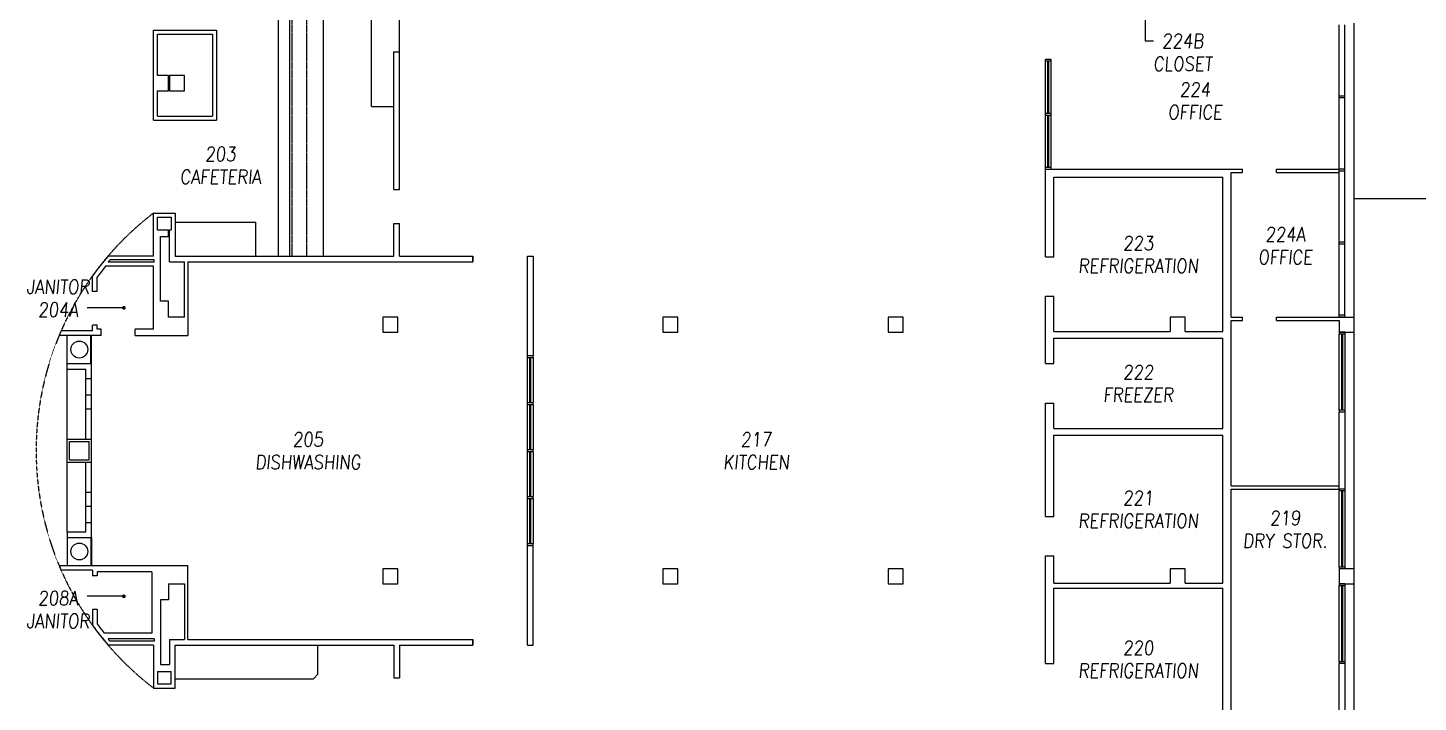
# Model space of a CAD drawing. Extents: x 1352 to 4791, y 589 to 3366.
# Drawn here: x 2136 to 3616, y 1739 to 2456 of the extents above; entities that cross this region are included whole.
import ezdxf
from ezdxf.enums import TextEntityAlignment as Align

# ---------------------------------------------------------------- set-up
doc = ezdxf.new("R2010")
doc.units = 0
doc.header["$MEASUREMENT"] = 0
doc.linetypes.add('HIDDEN', pattern=[0.375, 0.25, -0.125])
doc.linetypes.add('HIDDEN2', pattern=[0.1875, 0.125, -0.0625])
for name, color, linetype in [('A-BELOW', 111, 'CONTINUOUS'), ('A-FS-ID', 6, 'CONTINUOUS'), ('A-FS-NM', 6, 'CONTINUOUS'), ('A-GLAZ', 191, 'CONTINUOUS'), ('A-OVHD', 111, 'CONTINUOUS'), ('A-WL-EX', 171, 'CONTINUOUS')]:
    doc.layers.add(name, color=color, linetype=linetype)
doc.styles.get("Standard").update_dxf_attribs({"font": 'romans.shx', "width": 0.85, "oblique": 5, "height": 15})

msp = doc.modelspace()

# ---------------------------------------------------------------- linework, layer by layer
at = {"layer": 'A-BELOW'}
for p, q in [((2403, 2213.6), (2403, 2658.9)), ((2415, 2213.6), (2415, 2658.9)), ((2451, 2213.6), (2451, 2658.9)), ((2501.9, 2372.9), (2501.9, 2503.1)), ((2531.9, 2430.9), (2531.9, 2478.9)), ((3548, 2148.6), (3548, 2461.6)), ((3219.3, 2365.6), (3219.3, 2420.9)), ((3225.3, 2365.6), (3225.3, 2420.9)), ((2501.9, 2372.9), (2525.9, 2372.9)), ((3219.3, 2308.2), (3219.3, 2363.6)), ((3225.3, 2308.2), (3225.3, 2363.6)), ((4358, 2274.6), (3548, 2274.6)), ((2293, 2249.6), (2379, 2249.6)), ((2379, 2213.6), (2379, 2249.6)), ((3548, 1880.6), (3548, 2132.6)), ((2178, 2099.1), (2178, 2129)), ((2203.4, 2099.1), (2203.4, 2129)), ((2204, 2099.1), (2204, 2129)), ((3532, 2049.6), (3532, 2130.6)), ((3538, 2130.6), (3538, 2049.6)), ((2668, 2057.6), (2668, 2105.6)), ((2674, 2105.6), (2674, 2057.6)), ((2178, 2018.9), (2178, 2093.1)), ((2668, 2007.6), (2668, 2055.6)), ((2674, 2055.6), (2674, 2007.6)), ((2668, 1957.6), (2668, 2005.6)), ((2674, 2005.6), (2674, 1957.6)), ((2178, 1920.1), (2178, 1994.4)), ((2668, 1907.6), (2668, 1955.6)), ((2674, 1955.6), (2674, 1907.6)), ((3532, 1882.6), (3532, 1963.6)), ((3538, 1963.6), (3538, 1882.6)), ((2178, 1914.1), (2178, 1884.2)), ((2203.4, 1914.1), (2203.4, 1884.2)), ((2204, 1914.1), (2204, 1884.2)), ((3548, 1601.6), (3548, 1864.6)), ((3532, 1781.9), (3532, 1862.6)), ((3538, 1862.6), (3538, 1781.9)), ((2293, 1763.6), (2440.1, 1763.6)), ((2445, 1768.6), (2440.1, 1763.6))]:
    msp.add_line(p, q, dxfattribs=at)
at = {"layer": 'A-BELOW', "linetype": 'HIDDEN2'}
for p, q in [((2417.5, 2213.6), (2417.5, 2658.9)), ((2433, 2213.6), (2433, 2658.9))]:
    msp.add_line(p, q, dxfattribs=at)
at = {"layer": 'A-BELOW'}
msp.add_lwpolyline([(2445, 1768.6), (2445, 1799.6)], dxfattribs=at)
for centre in [(2191, 2114.1), (2191, 1899.2)]:
    msp.add_circle(centre, 9, dxfattribs=at)
at = {"layer": 'A-FS-ID'}
for p, q in [((3325.4, 2470.6), (3325.4, 2442.5)), ((3325.4, 2442.5), (3334.4, 2442.5)), ((2238.4, 2158.5), (2199.4, 2158.5)), ((2238.4, 1851.5), (2199.4, 1851.5))]:
    msp.add_line(p, q, dxfattribs=at)
at = {"layer": 'A-FS-ID', "const_width": 2}
for points in [[(2238.4, 2159.5, 1), (2238.4, 2157.5, 1)], [(2238.4, 1852.5, 1), (2238.4, 1850.5, 1)]]:
    msp.add_lwpolyline(points, format="xyb", close=True, dxfattribs=at)
at = {"layer": 'A-GLAZ'}
for p, q in [((3532, 2383.9), (3532, 2459.6)), ((3538, 2383.9), (3538, 2459.6)), ((3225.3, 2422.9), (3219.3, 2422.9)), ((3219.3, 2420.9), (3219.3, 2422.9)), ((3225.3, 2420.9), (3219.3, 2420.9)), ((3221.8, 2365.6), (3221.8, 2420.9)), ((3222, 2365.6), (3222, 2420.9)), ((3222.5, 2365.6), (3222.5, 2420.9)), ((3222.8, 2365.6), (3222.8, 2420.9)), ((3225.3, 2420.9), (3225.3, 2422.9)), ((3538, 2383.9), (3532, 2383.9)), ((3532, 2381.9), (3532, 2383.9)), ((3538, 2381.9), (3538, 2383.9)), ((3532, 2306.1), (3532, 2381.9)), ((3538, 2381.9), (3532, 2381.9)), ((3538, 2306.1), (3538, 2381.9)), ((3219.3, 2365.6), (3225.3, 2365.6)), ((3219.3, 2363.6), (3219.3, 2365.6)), ((3219.3, 2363.6), (3225.3, 2363.6)), ((3221.8, 2308.2), (3221.8, 2363.6)), ((3222, 2308.2), (3222, 2363.6)), ((3222.5, 2308.2), (3222.5, 2363.6)), ((3222.8, 2308.2), (3222.8, 2363.6)), ((3225.3, 2363.6), (3225.3, 2365.6)), ((3219.3, 2308.2), (3225.3, 2308.2)), ((3219.3, 2306.2), (3219.3, 2308.2)), ((3225.3, 2306.2), (3225.3, 2308.2)), ((3538, 2306.1), (3532, 2306.1)), ((3532, 2304.1), (3532, 2306.1)), ((3532, 2228.4), (3532, 2304.1)), ((3538, 2304.1), (3532, 2304.1)), ((3538, 2304.1), (3538, 2306.1)), ((3538, 2228.4), (3538, 2304.1)), ((3538, 2228.4), (3532, 2228.4)), ((3532, 2226.4), (3532, 2228.4)), ((3532, 2150.6), (3532, 2226.4)), ((3538, 2226.4), (3532, 2226.4)), ((3538, 2226.4), (3538, 2228.4)), ((3538, 2150.6), (3538, 2226.4)), ((3538, 2150.6), (3532, 2150.6)), ((3532, 2148.6), (3532, 2150.6)), ((3538, 2148.6), (3532, 2148.6)), ((3538, 2148.6), (3538, 2150.6)), ((3538, 2132.6), (3532, 2132.6)), ((3532, 2132.6), (3532, 2130.6)), ((3538, 2132.6), (3538, 2130.6)), ((3538, 2130.6), (3532, 2130.6)), ((3534.5, 2130.6), (3534.5, 2049.6)), ((3534.8, 2130.6), (3534.8, 2049.6)), ((3535.3, 2130.6), (3535.3, 2049.6)), ((3535.5, 2130.6), (3535.5, 2049.6)), ((2668, 2105.6), (2668, 2107.6)), ((2668, 2107.6), (2674, 2107.6)), ((2668, 2105.6), (2674, 2105.6)), ((2670.5, 2057.6), (2670.5, 2105.6)), ((2670.8, 2057.6), (2670.8, 2105.6)), ((2671.3, 2057.6), (2671.3, 2105.6)), ((2671.5, 2057.6), (2671.5, 2105.6)), ((2674, 2105.6), (2674, 2107.6)), ((2668, 2057.6), (2674, 2057.6)), ((2668, 2055.6), (2668, 2057.6)), ((2674, 2055.6), (2674, 2057.6)), ((2668, 2055.6), (2674, 2055.6)), ((2670.5, 2007.6), (2670.5, 2055.6)), ((2670.8, 2007.6), (2670.8, 2055.6)), ((2671.3, 2007.6), (2671.3, 2055.6)), ((2671.5, 2007.6), (2671.5, 2055.6)), ((3538, 2049.6), (3532, 2049.6)), ((3532, 2049.6), (3532, 2047.6)), ((3532, 1965.6), (3532, 2047.6)), ((3538, 2047.6), (3532, 2047.6)), ((3538, 2049.6), (3538, 2047.6)), ((3538, 2047.6), (3538, 1965.6)), ((2668, 2005.6), (2668, 2007.6)), ((2668, 2007.6), (2674, 2007.6)), ((2668, 2005.6), (2674, 2005.6)), ((2670.5, 1957.6), (2670.5, 2005.6)), ((2670.8, 1957.6), (2670.8, 2005.6)), ((2671.3, 1957.6), (2671.3, 2005.6)), ((2671.5, 1957.6), (2671.5, 2005.6)), ((2674, 2005.6), (2674, 2007.6)), ((2668, 1957.6), (2674, 1957.6)), ((2668, 1955.6), (2668, 1957.6)), ((2668, 1955.6), (2674, 1955.6)), ((2668, 1955.6), (2674, 1955.6)), ((2670.5, 1907.6), (2670.5, 1955.6)), ((2670.8, 1907.6), (2670.8, 1955.6)), ((2671.3, 1907.6), (2671.3, 1955.6)), ((2671.5, 1907.6), (2671.5, 1955.6)), ((2674, 1955.6), (2674, 1957.6)), ((3538, 1965.6), (3532, 1965.6)), ((3532, 1965.6), (3532, 1963.6)), ((3538, 1963.6), (3532, 1963.6)), ((3534.5, 1963.6), (3534.5, 1882.6)), ((3534.8, 1963.6), (3534.8, 1882.6)), ((3535.3, 1963.6), (3535.3, 1882.6)), ((3535.5, 1963.6), (3535.5, 1882.6)), ((3538, 1965.6), (3538, 1963.6)), ((2668, 1907.6), (2674, 1907.6)), ((2668, 1905.6), (2668, 1907.6)), ((2668, 1905.6), (2674, 1905.6)), ((2674, 1905.6), (2674, 1907.6)), ((3538, 1882.6), (3532, 1882.6)), ((3532, 1882.6), (3532, 1880.6)), ((3538, 1880.6), (3532, 1880.6)), ((3538, 1882.6), (3538, 1880.6)), ((3538, 1864.6), (3532, 1864.6)), ((3532, 1864.6), (3532, 1862.6)), ((3538, 1864.6), (3538, 1862.6)), ((3538, 1862.6), (3532, 1862.6)), ((3534.5, 1862.6), (3534.5, 1781.9)), ((3534.8, 1862.6), (3534.8, 1781.9)), ((3535.3, 1862.6), (3535.3, 1781.9)), ((3535.5, 1862.6), (3535.5, 1781.9)), ((3538, 1781.9), (3532, 1781.9)), ((3532, 1781.9), (3532, 1779.9)), ((3538, 1779.9), (3532, 1779.9)), ((3538, 1781.9), (3538, 1779.9))]:
    msp.add_line(p, q, dxfattribs=at)
at = {"layer": 'A-OVHD', "linetype": 'HIDDEN'}
msp.add_arc((2463, 2006.6), 318, 127.3739, 232.6261, dxfattribs=at)
at = {"layer": 'A-WL-EX'}
for p, q in [((2270, 2358.1), (2270, 2454.1)), ((2270, 2454.1), (2337, 2454.1)), ((2274.3, 2449.9), (2332.8, 2449.9)), ((2274.3, 2405.6), (2274.3, 2449.9)), ((2332.8, 2449.9), (2332.8, 2362.4)), ((2337, 2454.1), (2337, 2358.1)), ((2525.9, 2284.4), (2525.9, 2430.9)), ((2525.9, 2430.9), (2531.9, 2430.9)), ((2531.9, 2284.4), (2531.9, 2430.9)), ((2286, 2405.6), (2274.3, 2405.6)), ((2286, 2389.6), (2286, 2405.6)), ((2287, 2405.6), (2287, 2389.6)), ((2303, 2405.6), (2287, 2405.6)), ((2303, 2389.6), (2303, 2405.6)), ((2274.3, 2389.6), (2286, 2389.6)), ((2274.3, 2362.4), (2274.3, 2389.6)), ((2287, 2389.6), (2303, 2389.6)), ((2270, 2358.1), (2337, 2358.1)), ((2274.3, 2362.4), (2332.8, 2362.4)), ((3219.3, 2306.2), (3429.1, 2306.2)), ((3219.3, 2212.9), (3219.3, 2306.2)), ((3228.1, 2297.5), (3408.1, 2297.5)), ((3228.1, 2212.9), (3228.1, 2297.5)), ((3408.1, 2133.4), (3408.1, 2297.5)), ((3417, 2148.6), (3417, 2302.6)), ((3417, 2302.6), (3429.1, 2302.6)), ((3429.1, 2302.6), (3429.1, 2306.2)), ((3465.1, 2306.2), (3532, 2306.2)), ((3465.1, 2302.6), (3465.1, 2306.2)), ((3465.1, 2302.6), (3532, 2302.6)), ((2525.9, 2284.4), (2531.9, 2284.4)), ((2270, 2213.6), (2270, 2259.3)), ((2270, 2259.3), (2293, 2259.3)), ((2274.3, 2241.6), (2274.3, 2255.1)), ((2274.3, 2255.1), (2288.8, 2255.1)), ((2288.8, 2255.1), (2288.8, 2241.6)), ((2293, 2259.3), (2293, 2213.6)), ((2274.3, 2241.6), (2286, 2241.6)), ((2286, 2234.4), (2286, 2241.6)), ((2287, 2241.6), (2288.8, 2241.6)), ((2287, 2207.6), (2287, 2241.6)), ((2525.9, 2213.6), (2525.9, 2248.4)), ((2525.9, 2248.4), (2531.9, 2248.4)), ((2531.9, 2213.6), (2531.9, 2248.4)), ((2277.3, 2165.6), (2277.3, 2234.4)), ((2277.3, 2234.4), (2286, 2234.4)), ((2270, 2213.6), (2221.6, 2213.6)), ((2270.6, 2207.1), (2221.7, 2207.1)), ((2270.6, 2209.4), (2223.6, 2209.4)), ((2270, 2213.6), (2265, 2213.6)), ((2270.6, 2207.1), (2270.6, 2209.4)), ((2270.6, 2207.1), (2270.6, 2209.4)), ((2287, 2207.6), (2287, 2213.6)), ((2287, 2207.6), (2303, 2207.6)), ((2293, 2213.6), (2525.9, 2213.6)), ((2303, 2148.6), (2303, 2207.6)), ((2306.6, 2207.6), (2610, 2207.6)), ((2306.6, 2207.6), (2306.6, 2129)), ((2531.9, 2213.6), (2610, 2213.6)), ((2610, 2207.6), (2610, 2213.6)), ((2610, 2213.6), (2610, 2207.6)), ((2668, 2107.6), (2668, 2213.6)), ((2668, 2213.6), (2674, 2213.6)), ((2674, 2213.6), (2674, 2107.6)), ((3219.3, 2212.9), (3228.1, 2212.9)), ((2205.1, 2175.9), (2205.1, 2192.7)), ((2210, 2175.9), (2210, 2191.1)), ((2270, 2202.9), (2219, 2202.9)), ((2270, 2135.9), (2270, 2202.9)), ((2210, 2175.9), (2205.1, 2175.9)), ((2286, 2165.6), (2277.3, 2165.6)), ((2286, 2148.6), (2286, 2165.6)), ((3219.3, 2099.1), (3219.3, 2170.9)), ((3219.3, 2170.9), (3228.1, 2170.9)), ((3228.1, 2133.4), (3228.1, 2170.9)), ((2303, 2148.6), (2286, 2148.6)), ((2514, 2148.6), (2514, 2132.6)), ((2530, 2148.6), (2514, 2148.6)), ((2530, 2132.6), (2530, 2148.6)), ((2828, 2148.6), (2812, 2148.6)), ((2812, 2148.6), (2812, 2132.6)), ((2828, 2132.6), (2828, 2148.6)), ((3068, 2148.6), (3052, 2148.6)), ((3052, 2148.6), (3052, 2132.6)), ((3068, 2132.6), (3068, 2148.6)), ((3368, 2148.6), (3352, 2148.6)), ((3352, 2148.6), (3352, 2133.4)), ((3368, 2133.4), (3368, 2148.6)), ((3417, 2148.6), (3429.1, 2148.6)), ((3429.1, 2145), (3429.1, 2148.6)), ((3465.1, 2148.6), (3548, 2148.6)), ((3465.1, 2145), (3465.1, 2148.6)), ((3548, 2132.6), (3548, 2148.6)), ((2205.1, 2133.9), (2171.6, 2133.9)), ((2210, 2139.9), (2205.1, 2139.9)), ((2205.1, 2133.9), (2205.1, 2139.9)), ((2210, 2135.9), (2210, 2139.9)), ((2214.4, 2135.9), (2210, 2135.9)), ((2214.4, 2129), (2214.4, 2135.9)), ((2270, 2135.9), (2250.4, 2135.9)), ((2250.4, 2129), (2250.4, 2135.9)), ((2514, 2132.6), (2530, 2132.6)), ((2812, 2132.6), (2828, 2132.6)), ((3052, 2132.6), (3068, 2132.6)), ((3228.1, 2133.4), (3352, 2133.4)), ((3368, 2133.4), (3408.1, 2133.4)), ((3417, 2145), (3429.1, 2145)), ((3417, 1969), (3417, 2145)), ((3465.1, 2145), (3532, 2145)), ((3532, 2145), (3532, 2132.6)), ((3532, 2132.6), (3548, 2132.6)), ((2214.4, 2129), (2169.5, 2129)), ((2250.4, 2129), (2306.6, 2129)), ((3228.1, 2126.1), (3408.1, 2126.1)), ((3228.1, 2099.1), (3228.1, 2126.1)), ((3408.1, 2030.1), (3408.1, 2126.1)), ((2178, 2099.1), (2204, 2099.1)), ((2178, 2093.1), (2178, 2099.1)), ((2178, 2093.1), (2198, 2093.1)), ((2198, 2018.9), (2198, 2093.1)), ((2204, 1914.1), (2204, 2099.1)), ((3219.3, 2099.1), (3228.1, 2099.1)), ((2198, 2083.4), (2204, 2083.4)), ((2198, 2065.9), (2204, 2065.9)), ((3219.3, 1936.4), (3219.3, 2057.1)), ((3219.3, 2057.1), (3228.1, 2057.1)), ((3228.1, 2030.1), (3228.1, 2057.1)), ((2198, 2050.9), (2204, 2050.9)), ((3228.1, 2030.1), (3408.1, 2030.1)), ((2178, 1994.4), (2178, 2018.9)), ((2178, 2018.9), (2204, 2018.9)), ((2180.5, 1996.9), (2180.5, 2016.4)), ((2180.5, 2016.4), (2201.5, 2016.4)), ((2201.5, 1996.9), (2201.5, 2016.4)), ((3228.1, 1936.4), (3228.1, 2022.9)), ((3228.1, 2022.9), (3408.1, 2022.9)), ((3408.1, 1865.4), (3408.1, 2022.9)), ((2178, 1994.4), (2204, 1994.4)), ((2180.5, 1996.9), (2201.5, 1996.9)), ((2198, 1920.1), (2198, 1994.4)), ((3417, 1969), (3532, 1969)), ((2198, 1962.4), (2204, 1962.4)), ((3417, 1704.1), (3417, 1965.4)), ((3417, 1965.4), (3532, 1965.4)), ((2198, 1947.4), (2204, 1947.4)), ((2198, 1929.9), (2204, 1929.9)), ((3219.3, 1936.4), (3228.1, 1936.4)), ((2178, 1920.1), (2198, 1920.1)), ((2178, 1920.1), (2178, 1914.1)), ((2178, 1914.1), (2204, 1914.1)), ((2668, 1799.6), (2668, 1905.6)), ((2674, 1799.6), (2674, 1905.6)), ((3219.3, 1780), (3219.3, 1894.4)), ((3219.3, 1894.4), (3228.1, 1894.4)), ((3228.1, 1865.4), (3228.1, 1894.4)), ((2169.5, 1884.2), (2306.6, 1884.2)), ((2306.6, 1805.6), (2306.6, 1884.2)), ((2514, 1880.6), (2514, 1864.6)), ((2530, 1880.6), (2514, 1880.6)), ((2530, 1864.6), (2530, 1880.6)), ((2828, 1880.6), (2812, 1880.6)), ((2812, 1880.6), (2812, 1864.6)), ((2828, 1864.6), (2828, 1880.6)), ((3068, 1880.6), (3052, 1880.6)), ((3052, 1880.6), (3052, 1864.6)), ((3068, 1864.6), (3068, 1880.6)), ((3368, 1880.6), (3352, 1880.6)), ((3352, 1880.6), (3352, 1865.4)), ((3368, 1865.4), (3368, 1880.6)), ((3548, 1880.6), (3532, 1880.6)), ((3532, 1880.6), (3532, 1864.6)), ((3548, 1864.6), (3548, 1880.6)), ((2205.1, 1879.4), (2171.6, 1879.4)), ((2205.1, 1879.4), (2205.1, 1873.4)), ((2210, 1873.4), (2205.1, 1873.4)), ((2268, 1877.4), (2210, 1877.4)), ((2210, 1877.4), (2210, 1873.4)), ((2268, 1877.4), (2268, 1812.4)), ((2286, 1864.6), (2303, 1864.6)), ((2286, 1864.6), (2286, 1847.6)), ((2303, 1864.6), (2303, 1805.6)), ((2514, 1864.6), (2530, 1864.6)), ((2812, 1864.6), (2828, 1864.6)), ((3052, 1864.6), (3068, 1864.6)), ((3228.1, 1865.4), (3352, 1865.4)), ((3368, 1865.4), (3408.1, 1865.4)), ((3532, 1864.6), (3548, 1864.6)), ((3228.1, 1860.1), (3408.1, 1860.1)), ((3228.1, 1780), (3228.1, 1860.1)), ((3408.1, 1709.4), (3408.1, 1860.1)), ((2210, 1837.4), (2205.1, 1837.4)), ((2205.1, 1837.4), (2205.1, 1820.6)), ((2210, 1837.4), (2210, 1822.2)), ((2277.3, 1847.6), (2277.3, 1778.9)), ((2286, 1847.6), (2277.3, 1847.6)), ((2268, 1812.4), (2217.4, 1812.4)), ((2270.6, 1806.1), (2221.7, 1806.1)), ((2270.6, 1806.1), (2270.6, 1803.9)), ((2287, 1805.6), (2303, 1805.6)), ((2287, 1805.6), (2287, 1778.9)), ((2287, 1805.6), (2287, 1799.6)), ((2306.6, 1805.6), (2610, 1805.6)), ((2610, 1799.6), (2610, 1805.6)), ((2610, 1805.6), (2610, 1799.6)), ((2270, 1799.6), (2221.6, 1799.6)), ((2270.6, 1803.9), (2223.6, 1803.9)), ((2270, 1799.6), (2270, 1753.9)), ((2293, 1799.6), (2525.9, 1799.6)), ((2293, 1753.9), (2293, 1799.6)), ((2525.9, 1799.6), (2525.9, 1764.9)), ((2531.9, 1799.6), (2610, 1799.6)), ((2531.9, 1799.6), (2531.9, 1764.9)), ((2668, 1799.6), (2674, 1799.6)), ((2277.3, 1778.9), (2287, 1778.9)), ((3219.3, 1780), (3228.1, 1780)), ((3532, 1716.1), (3532, 1779.9)), ((3538, 1779.9), (3538, 1688.4)), ((2274.3, 1771.6), (2274.3, 1758.2)), ((2274.3, 1771.6), (2288.8, 1771.6)), ((2288.8, 1758.2), (2288.8, 1771.6)), ((2525.9, 1764.9), (2531.9, 1764.9)), ((2270, 1753.9), (2293, 1753.9)), ((2274.3, 1758.2), (2288.8, 1758.2))]:
    msp.add_line(p, q, dxfattribs=at)
for radius, start, end in [(318, 139.3872, 144.1961), (313.8, 139.7432, 140.2794), (313.8, 139.7432, 140.2794), (313.1, 141.1895, 143.9089), (318, 156.412, 157.367), (318, 202.633, 203.588), (318, 215.8039, 220.6128), (313.1, 216.0911, 218.3424), (313.8, 219.7206, 220.2568)]:
    msp.add_arc((2463, 2006.6), radius, start, end, dxfattribs=at)

# ---------------------------------------------------------------- texts
at = {"layer": 'A-FS-ID', "oblique": 5, "width": 0.85}
for s, p in [('224B', (3365.4, 2442.5)), ('224', (3378.6, 2390.9)), ('203', (2341.2, 2322.2)), ('223', (3318.1, 2227.4)), ('224A', (3474.5, 2236.7)), ('204A', (2168.4, 2156.5)), ('222', (3318.1, 2090.1)), ('205', (2434.4, 2018.5)), ('217', (2911.4, 2018.5)), ('221', (3318.1, 1956.1)), ('219', (3474.5, 1934.8)), ('208A', (2168.4, 1849.5)), ('220', (3318.1, 1796.7))]:
    msp.add_text(s, height=15, dxfattribs=at).set_placement(p, align=Align.MIDDLE)
at = {"layer": 'A-FS-NM', "oblique": 5, "width": 0.85}
for s, p in [('CLOSET', (3365.4, 2418.2)), ('OFFICE', (3378.6, 2366.6)), ('CAFETERIA', (2341.2, 2297.9)), ('OFFICE', (3474.5, 2212.5)), ('REFRIGERATION', (3318.1, 2203.1)), ('JANITOR', (2168.4, 2180.8)), ('FREEZER', (3318.1, 2065.8)), ('DISHWASHING', (2434.4, 1994.2)), ('KITCHEN', (2911.4, 1994.2)), ('REFRIGERATION', (3318.1, 1931.8)), ('DRY STOR.', (3474.5, 1910.5)), ('JANITOR', (2168.4, 1825.2)), ('REFRIGERATION', (3318.1, 1772.4))]:
    msp.add_text(s, height=15, dxfattribs=at).set_placement(p, align=Align.MIDDLE)

doc.saveas('drawing.dxf')
